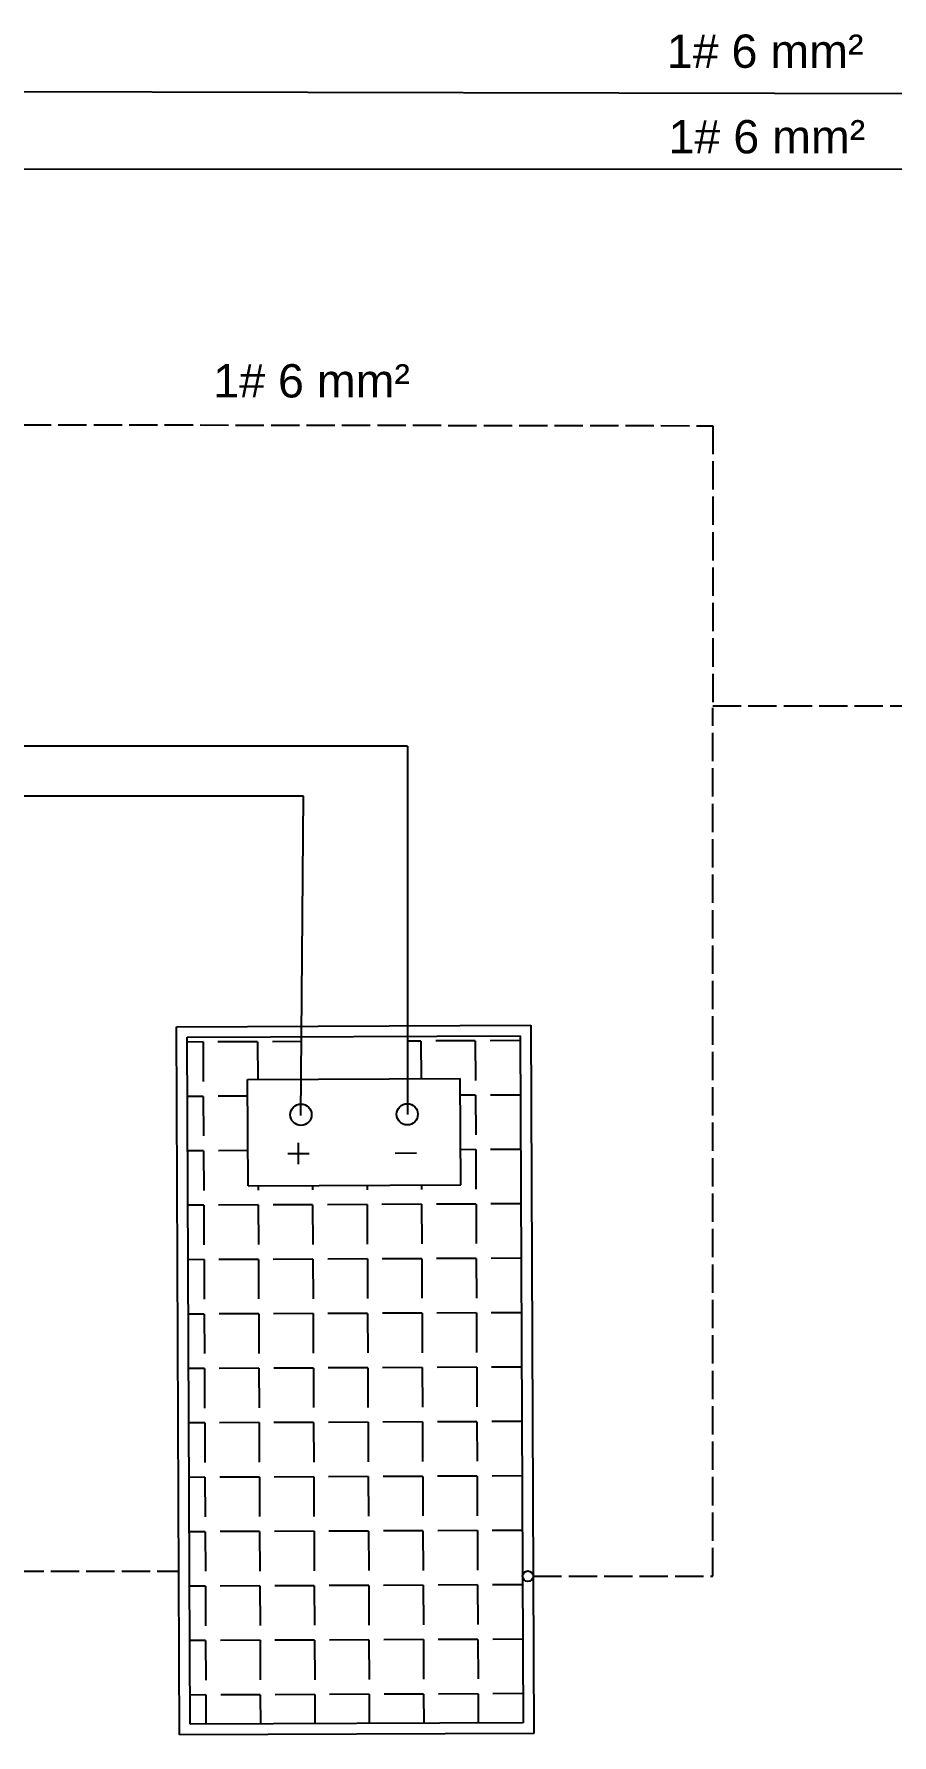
# Model space of a CAD drawing. Header units: millimetres. Extents: x 3165 to 8716, y -1118 to 2802.
# Drawn here: x 6022 to 6385, y 1158 to 1878 of the extents above; entities that cross this region are included whole.
import ezdxf

# ---------------------------------------------------------------- set-up
doc = ezdxf.new("R2010")
doc.units = ezdxf.units.MM
doc.linetypes.add('ACAD_ISO02W100', pattern=[15, 12, -3])
doc.layers.add('1', color=7, linetype='Continuous')
doc.layers.add('TERRA', color=3, linetype='ACAD_ISO02W100')
doc.styles.get("Standard").update_dxf_attribs({"font": 'arial.ttf'})

msp = doc.modelspace()

# ---------------------------------------------------------------- linework, layer by layer
for p, q in [((3744.36, 1858.58), (6458.99, 1852.16)), ((3749.21, 1821.46), (6456.82, 1820.31)), ((6179.69, 1576.1), (5902.09, 1576.1)), ((6179.69, 1576.1), (6179.69, 1420.14)), ((6135.7, 1554.92), (5891.29, 1554.92)), ((6134.58, 1419.69), (6135.7, 1554.92))]:
    msp.add_line(p, q)
at = {"layer": '1'}
for p, q in [((6082.06, 1457.31), (6231.96, 1457.95)), ((6083.33, 1157.51), (6082.06, 1457.31)), ((6231.96, 1457.95), (6233.23, 1158.15)), ((6086.57, 1452.83), (6227.48, 1453.43)), ((6087.81, 1162.03), (6086.57, 1452.83)), ((6227.48, 1453.43), (6228.71, 1162.63)), ((6112.13, 1434.95), (6202.07, 1435.34)), ((6112.32, 1389.98), (6112.13, 1434.95)), ((6202.26, 1390.37), (6202.07, 1435.34)), ((6133.69, 1399.19), (6133.65, 1408.18)), ((6129.18, 1403.67), (6138.17, 1403.71)), ((6174.54, 1403.86), (6183.54, 1403.9)), ((6112.32, 1389.98), (6202.26, 1390.37)), ((6228.71, 1162.63), (6087.81, 1162.03)), ((6233.23, 1158.15), (6083.33, 1157.51))]:
    msp.add_line(p, q, dxfattribs=at)
at = {"layer": '1', "linetype": 'Continuous'}
for p, q in [((6093.27, 1450.87), (6086.58, 1450.84)), ((6093.27, 1450.87), (6093.34, 1434.11)), ((6116.3, 1450.96), (6099.55, 1450.89)), ((6116.3, 1450.96), (6116.37, 1434.97)), ((6134.55, 1451.04), (6122.59, 1450.99)), ((6185.41, 1451.26), (6179.52, 1451.23)), ((6185.41, 1451.26), (6185.48, 1435.27)), ((6208.44, 1451.36), (6191.69, 1451.29)), ((6208.44, 1451.36), (6208.52, 1434.6)), ((6227.49, 1451.44), (6214.73, 1451.38)), ((6093.37, 1427.83), (6086.68, 1427.8)), ((6093.37, 1427.83), (6093.44, 1411.08)), ((6112.16, 1427.91), (6099.65, 1427.86)), ((6208.54, 1428.32), (6202.1, 1428.29)), ((6208.54, 1428.32), (6208.61, 1411.57)), ((6227.58, 1428.4), (6214.82, 1428.35)), ((6093.46, 1404.8), (6086.78, 1404.77)), ((6093.46, 1404.8), (6093.54, 1388.04)), ((6112.26, 1404.88), (6099.75, 1404.82)), ((6208.64, 1405.29), (6202.2, 1405.26)), ((6208.64, 1405.29), (6208.71, 1388.53)), ((6227.68, 1405.37), (6214.92, 1405.31)), ((6116.56, 1390), (6116.57, 1388.14)), ((6139.6, 1390.1), (6139.61, 1388.24)), ((6162.63, 1390.2), (6162.64, 1388.34)), ((6185.67, 1390.3), (6185.68, 1388.44)), ((6093.56, 1381.76), (6086.87, 1381.73)), ((6093.56, 1381.76), (6093.63, 1365.01)), ((6116.6, 1381.86), (6099.85, 1381.79)), ((6116.6, 1381.86), (6116.67, 1365.11)), ((6139.63, 1381.96), (6122.88, 1381.89)), ((6139.63, 1381.96), (6139.7, 1365.2)), ((6162.67, 1382.06), (6145.92, 1381.98)), ((6162.67, 1382.06), (6162.74, 1365.3)), ((6185.7, 1382.15), (6168.95, 1382.08)), ((6185.7, 1382.15), (6185.77, 1365.4)), ((6208.74, 1382.25), (6191.99, 1382.18)), ((6208.74, 1382.25), (6208.81, 1365.5)), ((6227.78, 1382.33), (6215.02, 1382.28)), ((6093.66, 1358.73), (6086.97, 1358.7)), ((6093.66, 1358.73), (6093.73, 1341.97)), ((6116.7, 1358.82), (6099.94, 1358.75)), ((6116.7, 1358.82), (6116.77, 1342.07)), ((6139.73, 1358.92), (6122.98, 1358.85)), ((6139.73, 1358.92), (6139.8, 1342.17)), ((6162.77, 1359.02), (6146.01, 1358.95)), ((6162.77, 1359.02), (6162.84, 1342.27)), ((6185.8, 1359.12), (6169.05, 1359.05)), ((6185.8, 1359.12), (6185.87, 1342.37)), ((6208.84, 1359.22), (6192.08, 1359.14)), ((6208.84, 1359.22), (6208.91, 1342.46)), ((6227.88, 1359.3), (6215.12, 1359.24)), ((6093.76, 1335.69), (6087.07, 1335.66)), ((6093.76, 1335.69), (6093.83, 1318.94)), ((6116.79, 1335.79), (6100.04, 1335.72)), ((6116.79, 1335.79), (6116.86, 1319.04)), ((6139.83, 1335.89), (6123.08, 1335.82)), ((6139.83, 1335.89), (6139.9, 1319.13)), ((6162.86, 1335.99), (6146.11, 1335.91)), ((6162.86, 1335.99), (6162.94, 1319.23)), ((6185.9, 1336.08), (6169.15, 1336.01)), ((6185.9, 1336.08), (6185.97, 1319.33)), ((6208.93, 1336.18), (6192.18, 1336.11)), ((6208.93, 1336.18), (6209.01, 1319.43)), ((6227.98, 1336.26), (6215.22, 1336.21)), ((6093.86, 1312.66), (6087.17, 1312.63)), ((6093.86, 1312.66), (6093.93, 1295.9)), ((6116.89, 1312.75), (6100.14, 1312.68)), ((6116.89, 1312.75), (6116.96, 1296)), ((6139.93, 1312.85), (6123.17, 1312.78)), ((6139.93, 1312.85), (6140, 1296.1)), ((6162.96, 1312.95), (6146.21, 1312.88)), ((6162.96, 1312.95), (6163.03, 1296.2)), ((6186, 1313.05), (6169.24, 1312.98)), ((6186, 1313.05), (6186.07, 1296.3)), ((6209.03, 1313.15), (6192.28, 1313.07)), ((6209.03, 1313.15), (6209.1, 1296.39)), ((6228.07, 1313.23), (6215.31, 1313.17)), ((6093.95, 1289.62), (6087.27, 1289.59)), ((6093.95, 1289.62), (6094.03, 1272.87)), ((6116.99, 1289.72), (6100.24, 1289.65)), ((6116.99, 1289.72), (6117.06, 1272.97)), ((6140.02, 1289.82), (6123.27, 1289.75)), ((6140.02, 1289.82), (6140.1, 1273.06)), ((6163.06, 1289.92), (6146.31, 1289.84)), ((6163.06, 1289.92), (6163.13, 1273.16)), ((6186.09, 1290.01), (6169.34, 1289.94)), ((6186.09, 1290.01), (6186.17, 1273.26)), ((6209.13, 1290.11), (6192.38, 1290.04)), ((6209.13, 1290.11), (6209.2, 1273.36)), ((6228.17, 1290.19), (6215.41, 1290.14)), ((6094.05, 1266.59), (6087.36, 1266.56)), ((6094.05, 1266.59), (6094.12, 1249.83)), ((6117.09, 1266.68), (6100.33, 1266.61)), ((6117.09, 1266.68), (6117.16, 1249.93)), ((6140.12, 1266.78), (6123.37, 1266.71)), ((6140.12, 1266.78), (6140.19, 1250.03)), ((6163.16, 1266.88), (6146.4, 1266.81)), ((6163.16, 1266.88), (6163.23, 1250.13)), ((6186.19, 1266.98), (6169.44, 1266.91)), ((6186.19, 1266.98), (6186.26, 1250.23)), ((6209.23, 1267.08), (6192.47, 1267)), ((6209.23, 1267.08), (6209.3, 1250.32)), ((6228.27, 1267.16), (6215.51, 1267.1)), ((6094.15, 1243.55), (6087.46, 1243.52)), ((6094.15, 1243.55), (6094.22, 1226.8)), ((6117.19, 1243.65), (6100.43, 1243.58)), ((6117.19, 1243.65), (6117.26, 1226.9)), ((6140.22, 1243.75), (6123.47, 1243.68)), ((6140.22, 1243.75), (6140.29, 1226.99)), ((6163.26, 1243.84), (6146.5, 1243.77)), ((6163.26, 1243.84), (6163.33, 1227.09)), ((6186.29, 1243.94), (6169.54, 1243.87)), ((6186.29, 1243.94), (6186.36, 1227.19)), ((6209.33, 1244.04), (6192.57, 1243.97)), ((6209.33, 1244.04), (6209.4, 1227.29)), ((6228.37, 1244.12), (6215.61, 1244.07)), ((6094.25, 1220.52), (6087.56, 1220.49)), ((6094.25, 1220.52), (6094.32, 1203.76)), ((6117.28, 1220.61), (6100.53, 1220.54)), ((6117.28, 1220.61), (6117.35, 1203.86)), ((6140.32, 1220.71), (6123.57, 1220.64)), ((6140.32, 1220.71), (6140.39, 1203.96)), ((6163.35, 1220.81), (6146.6, 1220.74)), ((6163.35, 1220.81), (6163.42, 1204.06)), ((6186.39, 1220.91), (6169.64, 1220.84)), ((6186.39, 1220.91), (6186.46, 1204.16)), ((6209.42, 1221.01), (6192.67, 1220.93)), ((6209.42, 1221.01), (6209.49, 1204.25)), ((6228.47, 1221.09), (6215.71, 1221.03)), ((6094.35, 1197.48), (6087.66, 1197.45)), ((6094.35, 1197.48), (6094.42, 1180.73)), ((6117.38, 1197.58), (6100.63, 1197.51)), ((6117.38, 1197.58), (6117.45, 1180.83)), ((6140.42, 1197.68), (6123.66, 1197.61)), ((6140.42, 1197.68), (6140.49, 1180.92)), ((6163.45, 1197.77), (6146.7, 1197.7)), ((6163.45, 1197.77), (6163.52, 1181.02)), ((6186.49, 1197.87), (6169.73, 1197.8)), ((6186.49, 1197.87), (6186.56, 1181.12)), ((6209.52, 1197.97), (6192.77, 1197.9)), ((6209.52, 1197.97), (6209.59, 1181.22)), ((6228.56, 1198.05), (6215.8, 1198)), ((6094.44, 1174.45), (6087.76, 1174.42)), ((6094.44, 1174.45), (6094.5, 1162.06)), ((6117.48, 1174.54), (6100.73, 1174.47)), ((6117.48, 1174.54), (6117.53, 1162.16)), ((6140.51, 1174.64), (6123.76, 1174.57)), ((6140.51, 1174.64), (6140.57, 1162.25)), ((6163.55, 1174.74), (6146.8, 1174.67)), ((6163.55, 1174.74), (6163.6, 1162.35)), ((6186.58, 1174.84), (6169.83, 1174.77)), ((6186.58, 1174.84), (6186.64, 1162.45)), ((6209.62, 1174.94), (6192.87, 1174.86)), ((6209.62, 1174.94), (6209.67, 1162.55)), ((6228.66, 1175.02), (6215.9, 1174.96))]:
    msp.add_line(p, q, dxfattribs=at)
at = {"layer": '1'}
for centre, radius in [((6134.68, 1420.06), 4.5), ((6179.65, 1420.25), 4.5), ((6230.7, 1224.71), 2.25)]:
    msp.add_circle(centre, radius, dxfattribs=at)
at = {"layer": 'TERRA'}
for p, q in [((4847.01, 1713.8), (6308.93, 1711.73)), ((6308.93, 1711.73), (6308.93, 1593.15)), ((6308.93, 1593.15), (6685.45, 1593.15)), ((6308.97, 1224.72), (6308.97, 1592.37)), ((6013.82, 1226.79), (6082.93, 1226.79)), ((6232.95, 1224.72), (6308.97, 1224.72))]:
    msp.add_line(p, q, dxfattribs=at)

# ---------------------------------------------------------------- texts
at = {"layer": '1', "linetype": 'Continuous'}
for p in [(6289.46, 1863.22), (6290.21, 1827.01), (6097.57, 1723.68)]:
    msp.add_text('1# 6 mm²', height=14.109, dxfattribs=at).set_placement(p)

doc.saveas('drawing.dxf')
